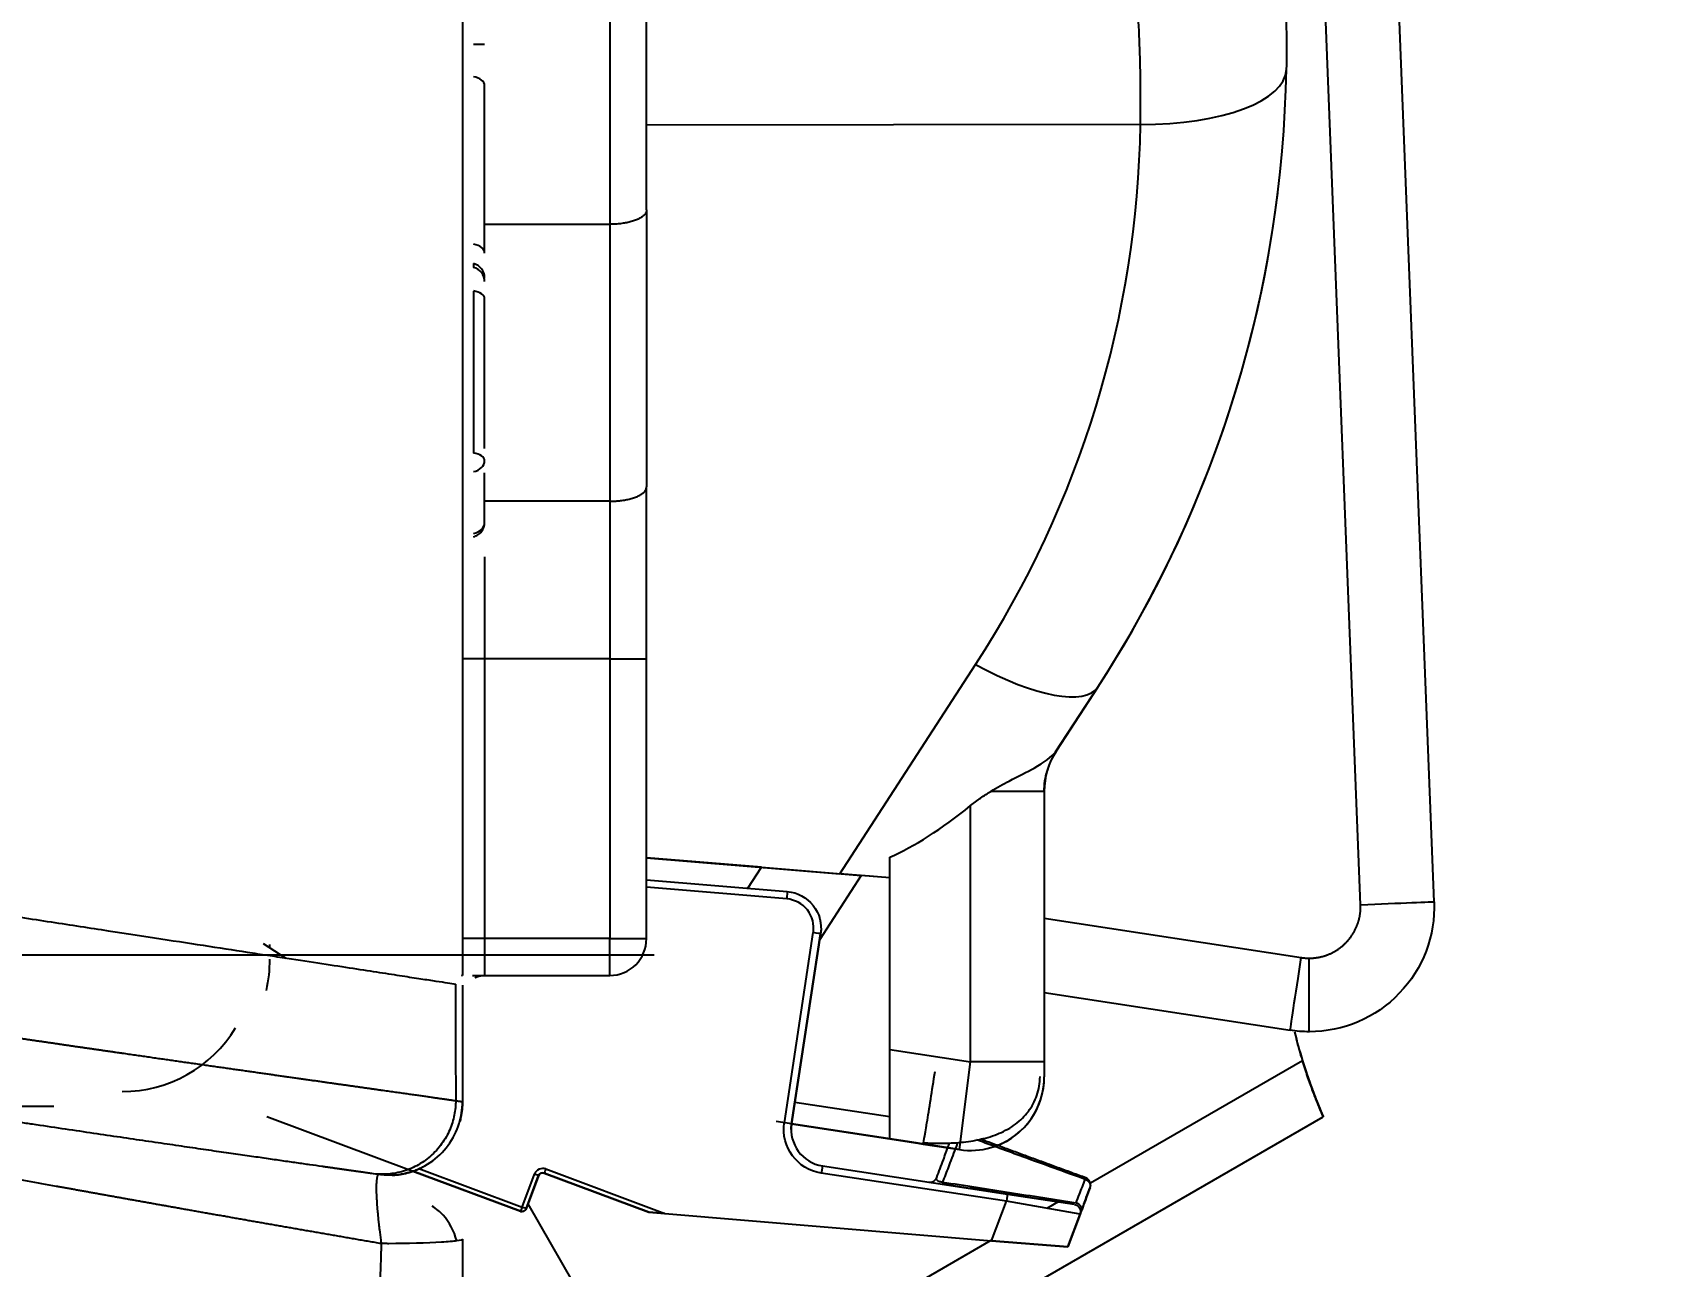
# Model space of a CAD drawing. Header units: millimetres. Extents: x 0 to 2520, y 0 to 1796.
# Drawn here: x 1508.16 to 1530.36, y 1106.27 to 1123.04 of the extents above; entities that cross this region are included whole.
import ezdxf

# ---------------------------------------------------------------- set-up
doc = ezdxf.new("R2010")
doc.units = ezdxf.units.MM
doc.header["$LTSCALE"] = 50
doc.styles.add('style1', font='gbeitc.shx')
doc.styles.add('유형1', font='gbeitc.shx', dxfattribs={"height": 8})
doc.dimstyles.new('ISO-25', dxfattribs={"dimtxt": 2.5, "dimasz": 3, "dimexe": 1.25, "dimexo": 0.5, "dimgap": 1, "dimtad": 3, "dimtoh": 1, "dimdsep": 46, "dimtxsty": '유형1', "dimcen": 2.5, "dimclrd": 5, "dimclre": 5, "dimclrt": 5, "dimadec": 0, "dimazin": 0, "dimtfac": 1, "dimtmove": 0, "dimatfit": 3, "dimfxl": 1, "dimarcsym": 0})

# ---------------------------------------------------------------- blocks, each defined once
blk = doc.blocks.new('*D2')
at = {"color": 2, "linetype": 'Continuous', "lineweight": -2}
for p, q in [((1513.498, 1267.563), (1569.662, 1267.563)), ((1567.162, 1255.563), (1567.162, 772.326)), ((1506.616, 760.326), (1569.662, 760.326))]:
    blk.add_line(p, q, dxfattribs=at)
at = {"color": 2, "linetype": 'Continuous'}
for points in [[(1565.162, 1255.563), (1569.162, 1255.563), (1567.162, 1267.563)], [(1565.162, 772.326), (1569.162, 772.326), (1567.162, 760.326)]]:
    blk.add_solid(points, dxfattribs=at)
at = {"layer": 'Defpoints', "color": 0, "linetype": 'Continuous'}
for p in [(1511.498, 1267.563), (1504.616, 760.326), (1567.162, 760.326)]:
    blk.add_point(p, dxfattribs=at)
at = {"color": 2, "linetype": 'Continuous', "insert": (1558.162, 1013.944), "char_height": 16, "attachment_point": 5, "rotation": 90, "style": 'style1'}
blk.add_mtext('507.24', dxfattribs=at)

msp = doc.modelspace()

# ---------------------------------------------------------------- linework, layer by layer
at = {"color": 7, "linetype": 'Continuous'}
for p, q in [((1527.201, 1111.226), (1526.687, 1124.283)), ((1526.202, 1111.186), (1525.688, 1124.244)), ((1514.298, 1122.88), (1514.148, 1122.88)), ((1525.196, 1122.803), (1525.196, 1122.804)), ((1514.298, 1120.046), (1514.298, 1122.322)), ((1523.211, 1121.794), (1516.498, 1121.782)), ((1514.298, 1120.436), (1515.998, 1120.436)), ((1514.148, 1119.902), (1514.148, 1119.85)), ((1514.148, 1119.529), (1514.148, 1117.325)), ((1514.298, 1117.388), (1514.298, 1119.427)), ((1514.298, 1116.382), (1514.298, 1117.058)), ((1515.998, 1116.671), (1514.298, 1116.671)), ((1515.998, 1116.671), (1515.998, 1114.528)), ((1514.298, 1115.917), (1514.298, 1114.528)), ((1514.298, 1114.528), (1513.998, 1114.528)), ((1515.998, 1114.528), (1514.298, 1114.528)), ((1514.298, 1114.528), (1514.298, 1110.724)), ((1515.998, 1114.528), (1515.998, 1110.724)), ((1515.998, 1114.528), (1516.498, 1114.528)), ((1516.498, 1110.724), (1516.498, 1114.528)), ((1519.123, 1111.606), (1520.971, 1114.452)), ((1522.058, 1113.262), (1522.63, 1114.143)), ((1522.63, 1114.144), (1522.064, 1113.271)), ((1522.63, 1114.144), (1522.63, 1114.143)), ((1521.903, 1112.727), (1521.903, 1109.048)), ((1521.903, 1112.727), (1521.903, 1112.727)), ((1520.903, 1109.048), (1520.903, 1112.533)), ((1519.803, 1109.215), (1519.803, 1111.833)), ((1516.497, 1111.825), (1519.123, 1111.606)), ((1518.059, 1111.695), (1516.497, 1111.825)), ((1517.874, 1111.409), (1518.059, 1111.695)), ((1518.059, 1111.695), (1518.059, 1111.695)), ((1518.059, 1111.695), (1519.417, 1111.582)), ((1516.497, 1111.524), (1518.411, 1111.365)), ((1518.403, 1111.265), (1516.498, 1111.423)), ((1519.417, 1111.582), (1518.852, 1110.713)), ((1519.803, 1111.55), (1519.123, 1111.606)), ((1519.803, 1111.55), (1519.417, 1111.582)), ((1518.411, 1111.365), (1518.403, 1111.265)), ((1521.902, 1111.003), (1525.396, 1110.467)), ((1514.298, 1110.724), (1513.998, 1110.724)), ((1514.298, 1110.724), (1514.298, 1110.224)), ((1515.998, 1110.224), (1515.998, 1110.724)), ((1515.998, 1110.724), (1516.498, 1110.724)), ((1518.371, 1108.22), (1518.765, 1110.806)), ((1518.864, 1110.791), (1518.47, 1108.205)), ((1518.47, 1108.205), (1518.864, 1110.791)), ((1518.864, 1110.791), (1518.864, 1110.791)), ((1518.87, 1110.866), (1518.87, 1110.866)), ((1500.603, 1110.506), (1516.603, 1110.506)), ((1511.287, 1110.657), (1511.598, 1110.461)), ((1511.375, 1110.643), (1511.375, 1110.601)), ((1513.978, 1110.227), (1513.998, 1110.224)), ((1513.998, 1110.092), (1513.998, 1108.507)), ((1514.298, 1110.224), (1515.998, 1110.224)), ((1521.902, 1109.992), (1525.245, 1109.479)), ((1519.803, 1109.215), (1520.903, 1109.048)), ((1519.803, 1108.002), (1519.803, 1109.215)), ((1520.752, 1107.857), (1520.903, 1109.048)), ((1521.903, 1109.048), (1521.903, 1108.845)), ((1525.413, 1109.064), (1522.531, 1107.4)), ((1518.515, 1108.502), (1519.803, 1108.305)), ((1506.643, 1108.445), (1508.443, 1108.445)), ((1511.339, 1108.307), (1513.314, 1107.568)), ((1511.339, 1108.307), (1513.313, 1107.568)), ((1517.077, 1103.328), (1525.694, 1108.303)), ((1525.694, 1108.309), (1525.694, 1108.303)), ((1520.162, 1107.946), (1518.259, 1108.237)), ((1518.469, 1108.205), (1519.803, 1108.001)), ((1518.47, 1108.205), (1518.47, 1108.205)), ((1519.803, 1108.002), (1518.47, 1108.205)), ((1518.47, 1108.205), (1520.162, 1107.947)), ((1520.752, 1107.857), (1519.803, 1108.002)), ((1519.803, 1108.002), (1519.803, 1108.002)), ((1519.803, 1108.001), (1520.593, 1107.88)), ((1519.803, 1108.001), (1519.803, 1108.001)), ((1520.674, 1107.868), (1520.257, 1107.932)), ((1520.257, 1107.932), (1520.752, 1107.857)), ((1520.752, 1107.857), (1520.752, 1107.857)), ((1518.888, 1107.635), (1521.403, 1107.251)), ((1512.858, 1107.517), (1512.857, 1107.517)), ((1514.786, 1107.017), (1513.321, 1107.565)), ((1513.321, 1107.565), (1514.786, 1107.017)), ((1514.786, 1107.017), (1513.322, 1107.565)), ((1513.322, 1107.565), (1514.786, 1107.017)), ((1513.403, 1107.599), (1514.807, 1107.073)), ((1514.807, 1107.073), (1514.975, 1107.523)), ((1515.031, 1107.502), (1514.863, 1107.052)), ((1514.863, 1107.052), (1515.031, 1107.502)), ((1515.031, 1107.501), (1514.863, 1107.052)), ((1514.863, 1107.052), (1515.031, 1107.501)), ((1515.031, 1107.502), (1515.031, 1107.502)), ((1515.109, 1107.537), (1515.102, 1107.539)), ((1516.528, 1107.006), (1515.109, 1107.537)), ((1515.109, 1107.537), (1515.109, 1107.537)), ((1515.109, 1107.537), (1516.528, 1107.005)), ((1515.109, 1107.537), (1515.109, 1107.537)), ((1515.13, 1107.593), (1516.749, 1106.987)), ((1521.388, 1107.153), (1518.873, 1107.537)), ((1521.403, 1107.251), (1522.312, 1107.113)), ((1522.312, 1107.112), (1521.403, 1107.251)), ((1522.527, 1107.342), (1522.529, 1107.348)), ((1514.786, 1107.017), (1514.786, 1107.017)), ((1514.786, 1107.017), (1514.786, 1107.017)), ((1514.786, 1107.017), (1514.786, 1107.017)), ((1514.862, 1107.05), (1514.863, 1107.052)), ((1514.863, 1107.052), (1514.863, 1107.052)), ((1514.863, 1107.052), (1514.863, 1107.052)), ((1516.677, 1104.02), (1514.888, 1107.119)), ((1516.528, 1107.006), (1516.528, 1107.005)), ((1516.749, 1106.987), (1516.528, 1107.006)), ((1516.528, 1107.005), (1516.749, 1106.987)), ((1516.749, 1106.987), (1521.188, 1106.618)), ((1516.749, 1106.987), (1521.188, 1106.618)), ((1521.188, 1106.618), (1521.388, 1107.153)), ((1522.391, 1106.979), (1521.388, 1107.153)), ((1522.091, 1107.146), (1521.938, 1107.057)), ((1522.391, 1106.979), (1522.224, 1106.532)), ((1522.224, 1106.532), (1522.391, 1106.978)), ((1522.391, 1106.979), (1522.391, 1106.979)), ((1522.391, 1106.978), (1522.391, 1106.979)), ((1522.391, 1106.978), (1522.391, 1106.978)), ((1522.397, 1107.014), (1522.397, 1107.014)), ((1521.178, 1106.619), (1516.677, 1104.02)), ((1522.224, 1106.532), (1521.188, 1106.618)), ((1521.188, 1106.618), (1522.224, 1106.532)), ((1522.224, 1106.532), (1522.224, 1106.532))]:
    msp.add_line(p, q, dxfattribs=at)
at = {"color": 7, "linetype": 'Continuous', "extrusion": (0, 1.00247e-05, 1)}
msp.add_arc((1522.903, 1112.726, 0.011), 1, 147, 179.9605, dxfattribs=at)
at = {"color": 7, "linetype": 'Continuous'}
for centre, radius, start, end in [((1518.37, 1110.866, 0), 0.4, 351.4128, 85.2468), ((1515.998, 1110.724), 0.5, 270, 0), ((1518.964, 1108.129, 0), 0.5, 171.3188, 261.3074), ((1518.964, 1108.129, 0), 0.5, 171.3188, 179.8726), ((1515.088, 1107.48, 0), 0.12, 69.5905, 159.1844), ((1515.088, 1107.48, 0), 0.06, 69.6998, 158.8902), ((1515.088, 1107.48, 0), 0.06, 69.6979, 158.8931), ((1520.349, 1107.513, 0), 0.1, 263.0748, 339.4804), ((1522.434, 1107.378), 0.1, 339.4806, 69.9601), ((1522.434, 1107.378), 0.1, 339.4806, 0.0504), ((1514.807, 1107.073, 0), 0.06, 249.4804, 339.4804), ((1514.807, 1107.073, 0), 0.06, 249.4804, 339.4804)]:
    msp.add_arc(centre, radius, start, end, dxfattribs=at)
at = {"color": 7, "linetype": 'Continuous', "extrusion": (0, 0, -1)}
for centre, radius, start, end in [((-1518.37, 1110.866, 0), 0.5, 94.7532, 188.6061), ((-1525.503, 1111.159), 1.7, 177.7438, 270), ((-1518.37, 1110.866, 0), 0.5, 179.9766, 188.6071), ((-1525.503, 1111.159), 1.7, 270, 278.7294), ((-1518.964, 1108.129, 0), 0.6, 278.6907, 8.6812), ((-1518.964, 1108.129, 0), 0.5, 0.0749, 8.6812), ((-1518.964, 1108.129, 0), 0.5, 0.074, 8.6812), ((-1515.088, 1107.48, 0), 0.06, 20.6913, 110.4556), ((-1515.088, 1107.48, 0), 0.06, 20.6875, 110.4575), ((-1514.807, 1107.073, 0), 0.06, 200.5196, 290.5196), ((-1514.807, 1107.073, 0), 0.06, 200.5196, 290.5196), ((-1522.297, 1107.013, 0), 0.1, 98.6812, 200.1681), ((-1522.297, 1107.013, 0), 0.1, 179.7012, 200.1907), ((-1522.297, 1107.013, 0), 0.1, 172.5386, 179.7075)]:
    msp.add_arc(centre, radius, start, end, dxfattribs=at)
at = {"color": 7, "linetype": 'Continuous', "extrusion": (0, -9.52035e-06, -1)}
msp.add_arc((-1509.375, 1110.445, -0.011), 2, 180, 192.2968, dxfattribs=at)
at = {"color": 7, "linetype": 'Continuous', "extrusion": (0, 9.52177e-06, 1)}
for start in [261.3188, 261.3188, 290.4355, 290.4368]:
    msp.add_arc((1520.903, 1108.845, 0.011), 1, start, 0, dxfattribs=at)
at = {"color": 7, "linetype": 'Continuous', "extrusion": (0, -9.48201e-06, -1)}
msp.add_arc((-1512.998, 1108.507, -0.01), 1, 250.7961, 270, dxfattribs=at)
at = {"color": 7, "linetype": 'Continuous'}
for centre, major_axis, ratio, start_param, end_param in [((1509.296, 1122.804), (-0.178, 15.899), 0.999996, 4.12526, 4.684809), ((1523.194, 1122.576), (-2, 0.033), 0.390556, 1.585937, 3.141592), ((1514.098, 1122.322), (-0.2, 0), 0.619514, 3.141593, 4.459709), ((1509.313, 1122.022), (-0.155, 13.899), 0.999996, 4.12526, 4.684809), ((1509.296, 1122.803), (-0.177, -15.899), 0.999996, 1.005999, 1.45936), ((1514.098, 1120.046), (-0.2, 0), 0.619514, 3.141593, 4.459709), ((1514.098, 1119.71), (-0.2, 0), 0.99229, 3.141593, 4.459709), ((1514.098, 1119.658), (-0.2, 0), 0.99229, 3.141593, 4.459709), ((1514.098, 1119.427), (-0.2, 0), 0.530046, 3.141593, 4.459709), ((1514.098, 1117.223), (-0.2, 0), 0.530046, 3.141593, 4.459709), ((1514.098, 1117.223), (-0.2, 0), 0.773591, 1.823477, 3.141593), ((1514.098, 1116.382), (-0.2, 0), 0.773591, 1.823477, 3.141593), ((1520.953, 1115.233), (-1.677, 1.089), 0.331039, 1.792729, 3.141587), ((1522.903, 1118.235), (-0.848, -4.971), 0.026032, 0.060322, 0.093973), ((1520.903, 1112.727), (-1, 0), 0.00001, 3.141593, 4.433368), ((1522.008, 1116.857), (-3.29, -5.067), 0.331047, 0.459456, 0.795424), ((1518.765, 1110.806), (0.0989, -0.0151), 0.000009, 0.000001, 1.570796), ((1509.374, 1110.446), (-1.273, -1.273), 1, 0.785398, 1.810932), ((1520.903, 1109.048), (-1, 0), 0.00001, 3.141593, 4.712389), ((1520.408, 1108.92), (-0.151, -0.989), 0.011175, 0.000009, 1.572513), ((1518.371, 1108.22), (0.0989, -0.0151), 0.000009, 0.000001, 1.570796), ((1518.873, 1107.537), (0.0151, 0.0989), 0.000001, 6.283176, 7.853972), ((1514.975, 1107.523), (0.0562, -0.021), 0.000009, 0.000003, 1.570796), ((1515.13, 1107.593), (-0.021, -0.0562), 0.000003, 4.71238, 6.283176), ((1520.545, 1107.484), (0.0151, 0.0989), 0.170375, 2.367129, 3.110976), ((1522.434, 1107.378), (0.0343, 0.0939), 0.000003, 0.003106, 0.675867), ((1522.434, 1107.378), (-0.0937, 0.0351), 0.78016, 3.141598, 4.718927), ((1521.388, 1107.153), (0.0151, 0.0989), 0.000001, 6.283176, 7.853972), ((1514.807, 1107.073), (-0.021, -0.0562), 0.000003, 4.71238, 6.283176), ((1514.807, 1107.073), (0.0562, -0.021), 0.000009, 0.000003, 1.570796), ((1522.314, 1107.057), (-0.0937, 0.0351), 0.779935, 3.141598, 4.763294), ((1522.314, 1107.057), (-0.0937, 0.0351), 0.779935, 3.141598, 4.763294)]:
    msp.add_ellipse(centre, major_axis=major_axis, ratio=ratio, start_param=start_param, end_param=end_param, dxfattribs=at)
msp.add_rational_spline([(1513.982, 1160.264), (1513.994, 1151.921), (1513.995, 1139.361), (1513.997, 1122.685), (1513.997, 1114.344), (1513.997, 1110.224)], [0.99999985737, 0.999999958427, 0.999999978029, 0.999999995624, 0.999999996666, 0.999999997402], degree=3, knots=[0, 0, 0, 0, 0.499806, 0.752904, 1, 1, 1, 1], dxfattribs=at)
for points, degree in [([(1513.998, 1128.99), (1513.998, 1125.457), (1513.998, 1122.546)], 2), ([(1515.998, 1125.81), (1515.998, 1123.971), (1515.998, 1122.131), (1515.998, 1120.436)], 3), ([(1516.498, 1120.631), (1516.498, 1122.264), (1516.498, 1124.036), (1516.498, 1125.808)], 3), ([(1513.998, 1122.546), (1513.998, 1116.517), (1513.998, 1110.224)], 2), ([(1516.498, 1120.631), (1516.498, 1118.719), (1516.498, 1116.866)], 2), ([(1515.998, 1120.436), (1515.998, 1119.182), (1515.998, 1117.927), (1515.998, 1116.671)], 3), ([(1516.498, 1114.528), (1516.498, 1115.328), (1516.498, 1116.128), (1516.498, 1116.866)], 3), ([(1521.903, 1112.727), (1521.903, 1112.823), (1521.916, 1112.916), (1521.942, 1113.004)], 3), ([(1526.202, 1111.186), (1526.725, 1111.207), (1527.201, 1111.226), (1527.201, 1111.226)], 3), ([(1526.203, 1111.159), (1526.202, 1111.186)], 1), ([(1515.998, 1110.724), (1515.714, 1110.724), (1515.148, 1110.724), (1514.581, 1110.724), (1514.298, 1110.724)], 3), ([(1525.245, 1109.479), (1525.245, 1109.479), (1525.317, 1109.949), (1525.396, 1110.467)], 3), ([(1525.396, 1110.467), (1525.449, 1110.459), (1525.503, 1110.459)], 2), ([(1525.503, 1109.459), (1525.503, 1109.459), (1525.503, 1109.668), (1525.503, 1110.066), (1525.503, 1110.459)], 4), ([(1513.903, 1110.107), (1513.904, 1109.579), (1513.904, 1109.05), (1513.905, 1108.522)], 3), ([(1514.135, 1110.224), (1514.189, 1110.224), (1514.243, 1110.224), (1514.298, 1110.224)], 3), ([(1514.168, 1110.192), (1514.228, 1110.226), (1514.298, 1110.224)], 2), ([(1525.304, 1109.459), (1525.337, 1109.326), (1525.373, 1109.194), (1525.413, 1109.064)], 3), ([(1525.413, 1109.071), (1525.384, 1109.165), (1525.357, 1109.261), (1525.331, 1109.357)], 3), ([(1520.162, 1107.947), (1520.194, 1107.942), (1520.226, 1107.937), (1520.257, 1107.932)], 3), ([(1520.257, 1107.932), (1520.226, 1107.937), (1520.194, 1107.941), (1520.162, 1107.946)], 3), ([(1522.468, 1107.472), (1521.753, 1107.732), (1521.04, 1107.997)], 2), ([(1513.049, 1107.509), (1513.257, 1107.518), (1513.458, 1107.621)], 2), ([(1513.059, 1107.509), (1512.992, 1107.505), (1512.924, 1107.508), (1512.858, 1107.517)], 3), ([(1512.955, 1107.522), (1513.06, 1107.508), (1513.059, 1107.51)], 2), ([(1513.998, 1106.639), (1513.998, 1106.631), (1513.971, 1106.623), (1513.918, 1106.615)], 3), ([(1513.998, 1106.639), (1513.998, 1104.661), (1513.998, 1102.742)], 2)]:
    msp.add_open_spline(points, degree=degree, dxfattribs=at)
for points, degree, knots in [([(1524.83, 1126.195), (1524.897, 1125.887), (1524.955, 1125.579), (1525.015, 1125.192), (1525.027, 1125.114), (1525.049, 1124.959), (1525.08, 1124.728), (1525.106, 1124.498), (1525.15, 1124.04), (1525.171, 1123.737), (1525.195, 1123.136), (1525.198, 1122.838), (1525.193, 1122.543)], 3, [0, 0, 0, 0, 0.25, 0.25, 0.3125, 0.3125, 0.375, 0.5, 0.5, 0.75, 0.75, 1, 1, 1, 1]), ([(1523.211, 1121.794), (1523.215, 1122.112), (1523.213, 1122.434), (1523.193, 1123.086), (1523.175, 1123.416), (1523.136, 1123.917), (1523.121, 1124.085), (1523.096, 1124.338), (1523.087, 1124.423), (1523.067, 1124.593), (1523.057, 1124.678), (1523.004, 1125.104), (1522.953, 1125.445), (1522.893, 1125.785)], 3, [0, 0, 0, 0, 0.25, 0.25, 0.5, 0.5, 0.625, 0.625, 0.6875, 0.6875, 0.75, 0.75, 1, 1, 1, 1]), ([(1514.148, 1116.188), (1514.169, 1116.194), (1514.209, 1116.211), (1514.259, 1116.257), (1514.29, 1116.317), (1514.297, 1116.36), (1514.298, 1116.382)], 3, [0, 0, 0, 0, 0.243132, 0.500054, 0.756946, 1, 1, 1, 1]), ([(1521.178, 1112.727), (1521.261, 1112.779), (1521.346, 1112.825), (1521.551, 1112.933), (1521.668, 1112.99), (1521.9, 1113.118), (1522, 1113.191), (1522.069, 1113.281), (1522.07, 1113.283), (1522.07, 1113.284)], 3, [0, 0, 0, 0, 0.20766, 0.20766, 0.537654, 0.537654, 0.994183, 0.994183, 1, 1, 1, 1]), ([(1522.07, 1113.284), (1522.043, 1113.243), (1522.019, 1113.2), (1521.988, 1113.133), (1521.978, 1113.111), (1521.961, 1113.064), (1521.953, 1113.041), (1521.931, 1112.97), (1521.921, 1112.923), (1521.906, 1112.826), (1521.903, 1112.777), (1521.903, 1112.727)], 3, [0, 0, 0, 0, 0.25, 0.25, 0.375, 0.375, 0.5, 0.5, 0.75, 0.75, 1, 1, 1, 1]), ([(1520.903, 1112.533), (1520.947, 1112.569), (1520.992, 1112.603), (1521.084, 1112.668), (1521.131, 1112.698), (1521.178, 1112.727)], 3, [0, 0, 0, 0, 0.5, 0.5, 1, 1, 1, 1]), ([(1505.591, 1111.384), (1505.921, 1111.333), (1506.242, 1111.284), (1506.865, 1111.188), (1507.166, 1111.142), (1507.75, 1111.052), (1508.032, 1111.009), (1508.576, 1110.925), (1508.837, 1110.885), (1509.591, 1110.769), (1510.052, 1110.698), (1510.682, 1110.602), (1510.881, 1110.571), (1511.119, 1110.535), (1511.165, 1110.527), (1511.258, 1110.513), (1511.394, 1110.492), (1511.525, 1110.472), (1511.778, 1110.433), (1511.938, 1110.409), (1512.237, 1110.363), (1512.377, 1110.341), (1512.638, 1110.301), (1512.759, 1110.283), (1512.926, 1110.257), (1512.98, 1110.249), (1513.082, 1110.233), (1513.131, 1110.225), (1513.271, 1110.204), (1513.355, 1110.191), (1513.507, 1110.168), (1513.575, 1110.157), (1513.695, 1110.139), (1513.747, 1110.131), (1513.836, 1110.117), (1513.873, 1110.111), (1513.903, 1110.107)], 3, [0, 0, 0, 0, 0.0625, 0.0625, 0.125, 0.125, 0.1875, 0.1875, 0.25, 0.25, 0.375, 0.375, 0.4375, 0.4375, 0.453125, 0.453125, 0.46875, 0.5, 0.5, 0.5625, 0.5625, 0.625, 0.625, 0.6875, 0.6875, 0.71875, 0.71875, 0.75, 0.75, 0.8125, 0.8125, 0.875, 0.875, 0.9375, 0.9375, 1, 1, 1, 1]), ([(1525.503, 1110.459), (1525.635, 1110.459), (1525.759, 1110.507), (1525.893, 1110.56), (1526.099, 1110.765), (1526.153, 1110.9), (1526.203, 1111.024), (1526.203, 1111.159)], 2, [0, 0, 0, 0.25, 0.25, 0.5, 0.75, 0.75, 1, 1, 1]), ([(1505.594, 1109.725), (1505.614, 1109.722), (1505.652, 1109.716), (1505.71, 1109.708), (1505.767, 1109.699), (1505.825, 1109.691), (1505.882, 1109.682), (1505.939, 1109.673), (1505.996, 1109.665), (1506.052, 1109.657), (1506.109, 1109.648), (1506.165, 1109.64), (1506.221, 1109.631), (1506.277, 1109.623), (1506.333, 1109.615), (1506.389, 1109.606), (1506.444, 1109.598), (1506.499, 1109.59), (1506.554, 1109.582), (1506.609, 1109.574), (1506.664, 1109.566), (1506.718, 1109.557), (1506.772, 1109.549), (1506.827, 1109.541), (1506.88, 1109.533), (1506.934, 1109.525), (1506.988, 1109.518), (1507.041, 1109.51), (1507.094, 1109.502), (1507.147, 1109.494), (1507.2, 1109.486), (1507.252, 1109.478), (1507.304, 1109.471), (1507.357, 1109.463), (1507.409, 1109.455), (1507.46, 1109.448), (1507.512, 1109.44), (1507.563, 1109.433), (1507.614, 1109.425), (1507.665, 1109.418), (1507.716, 1109.41), (1507.767, 1109.403), (1507.817, 1109.395), (1507.867, 1109.388), (1507.917, 1109.38), (1507.967, 1109.373), (1508.017, 1109.366), (1508.066, 1109.359), (1508.115, 1109.351), (1508.164, 1109.344), (1508.213, 1109.337), (1508.262, 1109.33), (1508.31, 1109.323), (1508.359, 1109.316), (1508.407, 1109.309), (1508.455, 1109.302), (1508.502, 1109.295), (1508.55, 1109.288), (1508.597, 1109.281), (1508.644, 1109.274), (1508.691, 1109.267), (1508.738, 1109.26), (1508.785, 1109.254), (1508.831, 1109.247), (1508.877, 1109.24), (1508.923, 1109.234), (1508.969, 1109.227), (1509.015, 1109.22), (1509.06, 1109.214), (1509.105, 1109.207), (1509.15, 1109.201), (1509.195, 1109.194), (1509.24, 1109.188), (1509.284, 1109.181), (1509.328, 1109.175), (1509.372, 1109.168), (1509.416, 1109.162), (1509.46, 1109.156), (1509.503, 1109.149), (1509.547, 1109.143), (1509.59, 1109.137), (1509.633, 1109.131), (1509.675, 1109.125), (1509.718, 1109.119), (1509.76, 1109.112), (1509.802, 1109.106), (1509.844, 1109.1), (1509.886, 1109.094), (1509.927, 1109.088), (1509.969, 1109.082), (1510.01, 1109.077), (1510.051, 1109.071), (1510.091, 1109.065), (1510.132, 1109.059), (1510.172, 1109.053), (1510.212, 1109.047), (1510.252, 1109.042), (1510.292, 1109.036), (1510.332, 1109.03), (1510.371, 1109.025), (1510.41, 1109.019), (1510.449, 1109.014), (1510.488, 1109.008), (1510.526, 1109.003), (1510.564, 1108.997), (1510.602, 1108.992), (1510.64, 1108.986), (1510.678, 1108.981), (1510.715, 1108.976), (1510.753, 1108.97), (1510.79, 1108.965), (1510.827, 1108.96), (1510.863, 1108.954), (1510.9, 1108.949), (1510.936, 1108.944), (1510.972, 1108.939), (1511.008, 1108.934), (1511.043, 1108.929), (1511.078, 1108.924), (1511.114, 1108.919), (1511.149, 1108.914), (1511.183, 1108.909), (1511.218, 1108.904), (1511.252, 1108.899), (1511.286, 1108.894), (1511.32, 1108.889), (1511.354, 1108.885), (1511.387, 1108.88), (1511.42, 1108.875), (1511.453, 1108.87), (1511.486, 1108.866), (1511.519, 1108.861), (1511.551, 1108.857), (1511.595, 1108.85), (1511.649, 1108.843), (1511.714, 1108.833), (1511.778, 1108.824), (1511.842, 1108.815), (1511.904, 1108.806), (1511.966, 1108.798), (1512.026, 1108.789), (1512.086, 1108.781), (1512.145, 1108.772), (1512.203, 1108.764), (1512.26, 1108.756), (1512.316, 1108.748), (1512.372, 1108.74), (1512.426, 1108.733), (1512.479, 1108.725), (1512.532, 1108.718), (1512.583, 1108.71), (1512.633, 1108.703), (1512.683, 1108.696), (1512.731, 1108.689), (1512.779, 1108.683), (1512.826, 1108.676), (1512.871, 1108.669), (1512.916, 1108.663), (1512.96, 1108.657), (1513.003, 1108.651), (1513.045, 1108.645), (1513.086, 1108.639), (1513.127, 1108.633), (1513.166, 1108.628), (1513.204, 1108.622), (1513.242, 1108.617), (1513.279, 1108.612), (1513.315, 1108.606), (1513.35, 1108.601), (1513.384, 1108.597), (1513.417, 1108.592), (1513.449, 1108.587), (1513.481, 1108.583), (1513.512, 1108.578), (1513.541, 1108.574), (1513.57, 1108.57), (1513.598, 1108.566), (1513.625, 1108.562), (1513.651, 1108.559), (1513.676, 1108.555), (1513.7, 1108.551), (1513.724, 1108.548), (1513.746, 1108.545), (1513.768, 1108.542), (1513.788, 1108.539), (1513.808, 1108.536), (1513.826, 1108.533), (1513.844, 1108.531), (1513.861, 1108.528), (1513.876, 1108.526), (1513.891, 1108.524), (1513.9, 1108.523), (1513.905, 1108.522)], 3, [0, 0, 0, 0, 0.003659, 0.007319, 0.01098, 0.014643, 0.018306, 0.021971, 0.025637, 0.029304, 0.032972, 0.036641, 0.040311, 0.043981, 0.047653, 0.051325, 0.054998, 0.058672, 0.062346, 0.066021, 0.069697, 0.073373, 0.07705, 0.080727, 0.084405, 0.088083, 0.091761, 0.095441, 0.099121, 0.102801, 0.106483, 0.110165, 0.113848, 0.117532, 0.121217, 0.124902, 0.128589, 0.132277, 0.135965, 0.139655, 0.143346, 0.147038, 0.150732, 0.154426, 0.158122, 0.161819, 0.165518, 0.169218, 0.172919, 0.176622, 0.180326, 0.184032, 0.18774, 0.191449, 0.19516, 0.198872, 0.202587, 0.206303, 0.210021, 0.213741, 0.217463, 0.221186, 0.224912, 0.22864, 0.23237, 0.236102, 0.239837, 0.243573, 0.247312, 0.251053, 0.254796, 0.258542, 0.26229, 0.266041, 0.269794, 0.273549, 0.277307, 0.281068, 0.28483, 0.288596, 0.292364, 0.296134, 0.299907, 0.303683, 0.307461, 0.311242, 0.315025, 0.318811, 0.3226, 0.326392, 0.330186, 0.333983, 0.337783, 0.341585, 0.34539, 0.349199, 0.35301, 0.356823, 0.36064, 0.36446, 0.368282, 0.372108, 0.375936, 0.379768, 0.383602, 0.387439, 0.39128, 0.395123, 0.39897, 0.40282, 0.406673, 0.410529, 0.414388, 0.41825, 0.422115, 0.425984, 0.429856, 0.433731, 0.43761, 0.441491, 0.445375, 0.449262, 0.453151, 0.457043, 0.460938, 0.464834, 0.468734, 0.472635, 0.476538, 0.480444, 0.484351, 0.48826, 0.492171, 0.496083, 0.504189, 0.512316, 0.520465, 0.528634, 0.536822, 0.545029, 0.553252, 0.561491, 0.569745, 0.578012, 0.586292, 0.594584, 0.602885, 0.611196, 0.619517, 0.627849, 0.636193, 0.64455, 0.652921, 0.661308, 0.669712, 0.678134, 0.686574, 0.695035, 0.703517, 0.712022, 0.720551, 0.729105, 0.737686, 0.746295, 0.754933, 0.763602, 0.772302, 0.781036, 0.789804, 0.798605, 0.80744, 0.816308, 0.825208, 0.83414, 0.843105, 0.852101, 0.861128, 0.870186, 0.879274, 0.888393, 0.897541, 0.906718, 0.915924, 0.925158, 0.93442, 0.943709, 0.953025, 0.962368, 0.971737, 0.981132, 0.990553, 1, 1, 1, 1]), ([(1512.892, 1106.578), (1512.865, 1106.583), (1512.81, 1106.592), (1512.728, 1106.606), (1512.646, 1106.62), (1512.565, 1106.634), (1512.484, 1106.648), (1512.404, 1106.662), (1512.324, 1106.676), (1512.244, 1106.69), (1512.166, 1106.704), (1512.087, 1106.717), (1512.009, 1106.731), (1511.932, 1106.744), (1511.855, 1106.757), (1511.779, 1106.771), (1511.703, 1106.784), (1511.627, 1106.797), (1511.552, 1106.81), (1511.478, 1106.823), (1511.404, 1106.836), (1511.331, 1106.849), (1511.258, 1106.862), (1511.185, 1106.874), (1511.113, 1106.887), (1511.042, 1106.899), (1510.971, 1106.912), (1510.9, 1106.924), (1510.83, 1106.937), (1510.761, 1106.949), (1510.692, 1106.961), (1510.623, 1106.973), (1510.555, 1106.985), (1510.487, 1106.997), (1510.42, 1107.009), (1510.354, 1107.021), (1510.288, 1107.032), (1510.222, 1107.044), (1510.157, 1107.055), (1510.092, 1107.067), (1510.028, 1107.078), (1509.965, 1107.09), (1509.901, 1107.101), (1509.839, 1107.112), (1509.776, 1107.123), (1509.715, 1107.134), (1509.653, 1107.145), (1509.593, 1107.156), (1509.532, 1107.167), (1509.473, 1107.177), (1509.413, 1107.188), (1509.355, 1107.199), (1509.296, 1107.209), (1509.238, 1107.219), (1509.181, 1107.23), (1509.124, 1107.24), (1509.068, 1107.25), (1509.012, 1107.26), (1508.956, 1107.27), (1508.901, 1107.28), (1508.847, 1107.29), (1508.793, 1107.3), (1508.739, 1107.309), (1508.686, 1107.319), (1508.634, 1107.328), (1508.582, 1107.338), (1508.53, 1107.347), (1508.234, 1107.401), (1507.704, 1107.496), (1506.958, 1107.632), (1506.249, 1107.763), (1505.577, 1107.888), (1504.94, 1108.007), (1504.153, 1108.156), (1503.235, 1108.33), (1502.217, 1108.526), (1501.291, 1108.707), (1500.687, 1108.825), (1500.358, 1108.891), (1500.269, 1108.908), (1500.181, 1108.926), (1500.093, 1108.943), (1500.007, 1108.96), (1499.922, 1108.977), (1499.838, 1108.994), (1499.754, 1109.01), (1499.672, 1109.027), (1499.591, 1109.043), (1499.511, 1109.059), (1499.431, 1109.075), (1499.353, 1109.09), (1499.276, 1109.106), (1499.199, 1109.121), (1499.124, 1109.136), (1499.05, 1109.151), (1498.977, 1109.166), (1498.904, 1109.18), (1498.833, 1109.195), (1498.763, 1109.209), (1498.693, 1109.223), (1498.625, 1109.237), (1498.558, 1109.25), (1498.491, 1109.264), (1498.426, 1109.277), (1498.361, 1109.29), (1498.298, 1109.303), (1498.236, 1109.315), (1498.174, 1109.328), (1498.114, 1109.34), (1498.054, 1109.352), (1497.996, 1109.364), (1497.938, 1109.376), (1497.882, 1109.387), (1497.826, 1109.399), (1497.772, 1109.41), (1497.718, 1109.421), (1497.665, 1109.432), (1497.631, 1109.439), (1497.614, 1109.442)], 3, [0, 0, 0, 0, 0.004582, 0.009139, 0.01367, 0.018176, 0.022656, 0.027111, 0.031541, 0.035945, 0.040323, 0.044677, 0.049004, 0.053307, 0.057584, 0.061835, 0.066062, 0.070262, 0.074438, 0.078588, 0.082712, 0.086811, 0.090885, 0.094933, 0.098955, 0.102953, 0.106925, 0.110871, 0.114792, 0.118688, 0.122558, 0.126403, 0.130222, 0.134016, 0.137784, 0.141528, 0.145245, 0.148938, 0.152604, 0.156246, 0.159862, 0.163452, 0.167018, 0.170558, 0.174072, 0.177561, 0.181025, 0.184463, 0.187876, 0.191263, 0.194625, 0.197962, 0.201273, 0.204559, 0.20782, 0.211055, 0.214265, 0.217449, 0.220608, 0.223742, 0.22685, 0.229933, 0.232991, 0.236023, 0.23903, 0.242012, 0.244968, 0.247899, 0.292969, 0.336395, 0.378181, 0.41833, 0.456847, 0.493738, 0.563598, 0.630102, 0.693298, 0.753248, 0.759938, 0.7666, 0.773234, 0.77984, 0.786418, 0.792968, 0.79949, 0.805984, 0.812451, 0.818891, 0.825303, 0.831688, 0.838047, 0.844378, 0.850682, 0.85696, 0.863212, 0.869437, 0.875635, 0.881808, 0.887955, 0.894076, 0.900171, 0.90624, 0.912285, 0.918303, 0.924297, 0.930266, 0.93621, 0.942129, 0.948024, 0.953895, 0.959741, 0.965563, 0.971361, 0.977136, 0.982887, 0.988614, 0.994319, 1, 1, 1, 1]), ([(1525.413, 1109.071), (1525.414, 1109.066), (1525.417, 1109.057), (1525.421, 1109.043), (1525.426, 1109.029), (1525.43, 1109.016), (1525.434, 1109.002), (1525.439, 1108.988), (1525.443, 1108.975), (1525.447, 1108.961), (1525.452, 1108.948), (1525.456, 1108.935), (1525.461, 1108.922), (1525.465, 1108.908), (1525.469, 1108.895), (1525.474, 1108.882), (1525.478, 1108.87), (1525.482, 1108.857), (1525.487, 1108.844), (1525.491, 1108.832), (1525.495, 1108.819), (1525.5, 1108.807), (1525.504, 1108.794), (1525.508, 1108.782), (1525.513, 1108.77), (1525.517, 1108.758), (1525.521, 1108.747), (1525.525, 1108.735), (1525.53, 1108.723), (1525.534, 1108.712), (1525.538, 1108.701), (1525.542, 1108.689), (1525.546, 1108.678), (1525.55, 1108.667), (1525.554, 1108.657), (1525.558, 1108.646), (1525.562, 1108.636), (1525.566, 1108.625), (1525.57, 1108.615), (1525.573, 1108.605), (1525.577, 1108.595), (1525.581, 1108.585), (1525.585, 1108.576), (1525.588, 1108.566), (1525.592, 1108.557), (1525.595, 1108.548), (1525.599, 1108.539), (1525.603, 1108.528), (1525.609, 1108.514), (1525.615, 1108.498), (1525.621, 1108.483), (1525.627, 1108.468), (1525.633, 1108.454), (1525.639, 1108.44), (1525.644, 1108.426), (1525.65, 1108.414), (1525.655, 1108.402), (1525.659, 1108.39), (1525.664, 1108.38), (1525.668, 1108.37), (1525.672, 1108.36), (1525.676, 1108.352), (1525.679, 1108.344), (1525.682, 1108.337), (1525.685, 1108.33), (1525.687, 1108.325), (1525.689, 1108.32), (1525.691, 1108.316), (1525.692, 1108.313), (1525.693, 1108.311), (1525.694, 1108.309), (1525.694, 1108.309), (1525.694, 1108.309)], 3, [0, 0, 0, 0, 0.011415, 0.022805, 0.034169, 0.045508, 0.056821, 0.068109, 0.079372, 0.09061, 0.101822, 0.113009, 0.124172, 0.135309, 0.146422, 0.15751, 0.168573, 0.179612, 0.190626, 0.201616, 0.212581, 0.223522, 0.234438, 0.24533, 0.256199, 0.267043, 0.277863, 0.28866, 0.299432, 0.310181, 0.320906, 0.331608, 0.342286, 0.35294, 0.363572, 0.37418, 0.384764, 0.395326, 0.405865, 0.416381, 0.426874, 0.437344, 0.447791, 0.458216, 0.468618, 0.478998, 0.489356, 0.499691, 0.519351, 0.539111, 0.558972, 0.578933, 0.598996, 0.619161, 0.639428, 0.659797, 0.68027, 0.700846, 0.721526, 0.742311, 0.7632, 0.784194, 0.805294, 0.8265, 0.847811, 0.86923, 0.890755, 0.912388, 0.934129, 0.955977, 0.977934, 1, 1, 1, 1]), ([(1525.694, 1108.303), (1525.694, 1108.303), (1525.694, 1108.303), (1525.694, 1108.303), (1525.694, 1108.304), (1525.693, 1108.305), (1525.693, 1108.306), (1525.692, 1108.307), (1525.692, 1108.308), (1525.691, 1108.31), (1525.69, 1108.312), (1525.689, 1108.315), (1525.688, 1108.317), (1525.687, 1108.32), (1525.685, 1108.323), (1525.684, 1108.326), (1525.683, 1108.329), (1525.681, 1108.333), (1525.68, 1108.336), (1525.678, 1108.34), (1525.676, 1108.345), (1525.674, 1108.349), (1525.672, 1108.353), (1525.67, 1108.358), (1525.668, 1108.363), (1525.666, 1108.368), (1525.664, 1108.374), (1525.661, 1108.379), (1525.659, 1108.385), (1525.656, 1108.391), (1525.654, 1108.397), (1525.651, 1108.403), (1525.649, 1108.409), (1525.646, 1108.416), (1525.643, 1108.423), (1525.64, 1108.43), (1525.638, 1108.437), (1525.635, 1108.444), (1525.632, 1108.451), (1525.629, 1108.459), (1525.625, 1108.466), (1525.622, 1108.474), (1525.619, 1108.482), (1525.616, 1108.49), (1525.613, 1108.498), (1525.609, 1108.506), (1525.606, 1108.515), (1525.601, 1108.526), (1525.596, 1108.541), (1525.588, 1108.559), (1525.581, 1108.578), (1525.574, 1108.598), (1525.566, 1108.618), (1525.558, 1108.639), (1525.55, 1108.661), (1525.542, 1108.683), (1525.534, 1108.705), (1525.525, 1108.728), (1525.517, 1108.752), (1525.508, 1108.776), (1525.5, 1108.8), (1525.491, 1108.825), (1525.482, 1108.85), (1525.474, 1108.876), (1525.465, 1108.902), (1525.456, 1108.928), (1525.447, 1108.955), (1525.439, 1108.982), (1525.43, 1109.009), (1525.421, 1109.036), (1525.416, 1109.055), (1525.413, 1109.064)], 3, [0, 0, 0, 0, 0.011533, 0.023035, 0.034507, 0.045949, 0.05736, 0.06874, 0.080091, 0.091411, 0.102701, 0.113961, 0.125191, 0.136391, 0.147561, 0.158701, 0.169811, 0.180892, 0.191942, 0.202963, 0.213954, 0.224916, 0.235848, 0.24675, 0.257623, 0.268467, 0.279282, 0.290067, 0.300823, 0.31155, 0.322247, 0.332916, 0.343556, 0.354166, 0.364748, 0.375301, 0.385826, 0.396321, 0.406788, 0.417227, 0.427637, 0.438019, 0.448372, 0.458697, 0.468994, 0.479262, 0.489503, 0.499715, 0.520478, 0.541326, 0.562261, 0.583282, 0.60439, 0.625587, 0.646872, 0.668247, 0.689711, 0.711267, 0.732913, 0.754651, 0.776482, 0.798406, 0.820423, 0.842535, 0.864741, 0.887043, 0.90944, 0.931934, 0.954525, 0.977214, 1, 1, 1, 1]), ([(1512.766, 1107.53), (1512.764, 1107.53), (1512.759, 1107.531), (1512.752, 1107.532), (1512.745, 1107.533), (1512.737, 1107.534), (1512.729, 1107.535), (1512.721, 1107.537), (1512.712, 1107.538), (1512.703, 1107.539), (1512.694, 1107.54), (1512.685, 1107.542), (1512.676, 1107.543), (1512.666, 1107.544), (1512.656, 1107.546), (1512.645, 1107.547), (1512.635, 1107.549), (1512.624, 1107.55), (1512.613, 1107.552), (1512.602, 1107.553), (1512.59, 1107.555), (1512.579, 1107.557), (1512.567, 1107.558), (1512.554, 1107.56), (1512.542, 1107.562), (1512.529, 1107.564), (1512.516, 1107.566), (1512.503, 1107.567), (1512.489, 1107.569), (1512.475, 1107.571), (1512.461, 1107.573), (1512.447, 1107.575), (1512.432, 1107.577), (1512.417, 1107.58), (1512.402, 1107.582), (1512.387, 1107.584), (1512.371, 1107.586), (1512.356, 1107.588), (1512.339, 1107.591), (1512.323, 1107.593), (1512.307, 1107.595), (1512.29, 1107.598), (1512.273, 1107.6), (1512.255, 1107.603), (1512.238, 1107.605), (1512.22, 1107.608), (1512.202, 1107.61), (1512.183, 1107.613), (1512.165, 1107.615), (1512.146, 1107.618), (1512.127, 1107.621), (1512.107, 1107.624), (1512.043, 1107.633), (1511.927, 1107.649), (1511.747, 1107.675), (1511.549, 1107.703), (1511.335, 1107.734), (1511.104, 1107.768), (1510.856, 1107.803), (1510.587, 1107.842), (1510.298, 1107.884), (1509.986, 1107.93), (1509.656, 1107.978), (1509.309, 1108.029), (1508.943, 1108.083), (1508.559, 1108.14), (1508.263, 1108.184), (1508.068, 1108.213), (1507.98, 1108.226), (1507.892, 1108.239), (1507.803, 1108.252), (1507.713, 1108.266), (1507.622, 1108.279), (1507.53, 1108.293), (1507.438, 1108.307), (1507.344, 1108.321), (1507.25, 1108.335), (1507.156, 1108.35), (1507.06, 1108.364), (1506.963, 1108.379), (1506.866, 1108.393), (1506.768, 1108.408), (1506.669, 1108.423), (1506.57, 1108.438), (1506.469, 1108.453), (1506.368, 1108.469), (1506.266, 1108.484), (1506.163, 1108.5), (1506.059, 1108.516), (1505.955, 1108.532), (1505.85, 1108.548), (1505.744, 1108.564), (1505.637, 1108.58), (1505.529, 1108.597), (1505.421, 1108.613), (1505.311, 1108.63), (1505.201, 1108.647), (1505.091, 1108.664), (1504.979, 1108.681), (1504.866, 1108.699), (1504.753, 1108.716), (1504.677, 1108.728), (1504.639, 1108.734)], 3, [0, 0, 0, 0, 0.004943, 0.00988, 0.014809, 0.019732, 0.024647, 0.029556, 0.034458, 0.039353, 0.044241, 0.049122, 0.053997, 0.058864, 0.063725, 0.068579, 0.073427, 0.078268, 0.083102, 0.087929, 0.09275, 0.097565, 0.102372, 0.107173, 0.111968, 0.116756, 0.121538, 0.126313, 0.131082, 0.135844, 0.1406, 0.14535, 0.150093, 0.15483, 0.15956, 0.164285, 0.169003, 0.173715, 0.17842, 0.18312, 0.187813, 0.192501, 0.197182, 0.201857, 0.206526, 0.211189, 0.215846, 0.220497, 0.225142, 0.229781, 0.234414, 0.239042, 0.243663, 0.279907, 0.315901, 0.35166, 0.387198, 0.42253, 0.45767, 0.492634, 0.52889, 0.564914, 0.600725, 0.636342, 0.671784, 0.70707, 0.742219, 0.749605, 0.756988, 0.764368, 0.771746, 0.77912, 0.786492, 0.793862, 0.80123, 0.808595, 0.815959, 0.823321, 0.830682, 0.838042, 0.8454, 0.852758, 0.860115, 0.867471, 0.874827, 0.882183, 0.889539, 0.896895, 0.904251, 0.911608, 0.918966, 0.926325, 0.933685, 0.941046, 0.948408, 0.955772, 0.963138, 0.970506, 0.977876, 0.985248, 0.992623, 1, 1, 1, 1]), ([(1520.262, 1107.951), (1520.342, 1107.945), (1520.506, 1107.941), (1520.773, 1107.951), (1521.042, 1107.991), (1521.295, 1108.069), (1521.517, 1108.192), (1521.695, 1108.365), (1521.816, 1108.591), (1521.844, 1108.758), (1521.846, 1108.848)], 3, [0, 0, 0, 0, 0.119913, 0.245665, 0.375132, 0.50522, 0.632836, 0.756333, 0.877085, 1, 1, 1, 1]), ([(1513.905, 1108.522), (1513.905, 1108.459), (1513.899, 1108.393), (1513.873, 1108.26), (1513.852, 1108.192), (1513.795, 1108.059), (1513.758, 1107.994), (1513.67, 1107.872), (1513.619, 1107.816), (1513.504, 1107.716), (1513.441, 1107.673), (1513.309, 1107.602), (1513.239, 1107.575), (1513.1, 1107.537), (1513.03, 1107.526), (1512.894, 1107.518), (1512.829, 1107.521), (1512.766, 1107.53)], 3, [0, 0, 0, 0, 0.125, 0.125, 0.25, 0.25, 0.375, 0.375, 0.5, 0.5, 0.625, 0.625, 0.75, 0.75, 0.875, 0.875, 1, 1, 1, 1]), ([(1513.253, 1107.541), (1513.365, 1107.572), (1513.569, 1107.664), (1513.817, 1107.901), (1513.965, 1108.197), (1513.996, 1108.404), (1513.997, 1108.507)], 3, [0, 0, 0, 0, 0.256177, 0.517529, 0.769397, 1, 1, 1, 1]), ([(1513.905, 1108.522), (1513.907, 1108.522), (1513.912, 1108.521), (1513.918, 1108.52), (1513.923, 1108.519), (1513.929, 1108.518), (1513.934, 1108.517), (1513.938, 1108.517), (1513.943, 1108.516), (1513.947, 1108.515), (1513.95, 1108.515), (1513.954, 1108.514), (1513.957, 1108.514), (1513.96, 1108.514), (1513.962, 1108.513), (1513.964, 1108.513), (1513.967, 1108.513), (1513.97, 1108.512), (1513.974, 1108.511), (1513.98, 1108.51), (1513.986, 1108.509), (1513.991, 1108.509), (1513.994, 1108.508), (1513.996, 1108.508), (1513.997, 1108.508), (1513.998, 1108.508), (1513.998, 1108.507), (1513.998, 1108.507)], 3, [0, 0, 0, 0, 0.02112, 0.041827, 0.062254, 0.082482, 0.102558, 0.122492, 0.142276, 0.161882, 0.181269, 0.200391, 0.219193, 0.237621, 0.25562, 0.273134, 0.290114, 0.309098, 0.348116, 0.4084, 0.490703, 0.608757, 0.706277, 0.78275, 0.852942, 0.925317, 1, 1, 1, 1]), ([(1513.998, 1108.507), (1513.998, 1108.436), (1513.99, 1108.365), (1513.971, 1108.276), (1513.966, 1108.258), (1513.961, 1108.239)], 3, [0, 0, 0, 0, 0.787556, 0.787556, 1, 1, 1, 1]), ([(1520.443, 1107.478), (1520.472, 1107.558), (1520.502, 1107.637), (1520.556, 1107.78), (1520.579, 1107.844), (1520.608, 1107.922), (1520.613, 1107.935), (1520.619, 1107.949)], 3, [0, 0, 0, 0, 0.506444, 0.506444, 0.913742, 0.913742, 1, 1, 1, 1]), ([(1520.726, 1107.953), (1520.724, 1107.949), (1520.723, 1107.944), (1520.688, 1107.851), (1520.655, 1107.764), (1520.595, 1107.605), (1520.568, 1107.534), (1520.534, 1107.447), (1520.528, 1107.431), (1520.522, 1107.415)], 3, [0, 0, 0, 0, 0.027545, 0.027545, 0.513773, 0.513773, 0.910284, 0.910284, 1, 1, 1, 1]), ([(1522.46, 1107.451), (1522.178, 1107.553), (1521.896, 1107.655), (1521.404, 1107.834), (1521.194, 1107.911), (1520.984, 1107.989)], 3, [0, 0, 0, 0, 0.572768, 0.572768, 1, 1, 1, 1]), ([(1512.831, 1107.451), (1512.83, 1107.446), (1512.829, 1107.434), (1512.828, 1107.415), (1512.826, 1107.392), (1512.826, 1107.373), (1512.826, 1107.356), (1512.825, 1107.338), (1512.826, 1107.305), (1512.826, 1107.265), (1512.828, 1107.22), (1512.83, 1107.192), (1512.831, 1107.161), (1512.833, 1107.132), (1512.836, 1107.086), (1512.84, 1107.041), (1512.844, 1106.991), (1512.848, 1106.954), (1512.851, 1106.919), (1512.855, 1106.884), (1512.858, 1106.851), (1512.863, 1106.812), (1512.871, 1106.739), (1512.88, 1106.666), (1512.889, 1106.603), (1512.891, 1106.587), (1512.892, 1106.579), (1512.892, 1106.578)], 3, [0, 0, 0, 0, 0.033314, 0.083315, 0.124982, 0.158316, 0.183317, 0.208317, 0.241651, 0.33332, 0.374987, 0.408321, 0.433322, 0.483323, 0.508323, 0.583325, 0.624992, 0.658326, 0.69166, 0.724994, 0.758328, 0.783329, 0.83333, 0.958332, 0.979166, 0.995833, 1, 1, 1, 1]), ([(1512.858, 1107.517), (1512.857, 1107.517), (1512.857, 1107.517), (1512.855, 1107.517), (1512.853, 1107.517), (1512.851, 1107.515), (1512.847, 1107.513), (1512.844, 1107.508), (1512.841, 1107.5), (1512.837, 1107.49), (1512.834, 1107.476), (1512.832, 1107.462), (1512.831, 1107.453), (1512.831, 1107.451)], 3, [0, 0, 0, 0, 0.012499, 0.062496, 0.124992, 0.199987, 0.274982, 0.424973, 0.524967, 0.649959, 0.799949, 0.94994, 1, 1, 1, 1]), ([(1520.522, 1107.415), (1520.517, 1107.415), (1520.511, 1107.415), (1520.503, 1107.415), (1520.501, 1107.416), (1520.493, 1107.417), (1520.487, 1107.418), (1520.481, 1107.42), (1520.479, 1107.42), (1520.47, 1107.423), (1520.465, 1107.426), (1520.453, 1107.434), (1520.449, 1107.439), (1520.44, 1107.451), (1520.439, 1107.459), (1520.44, 1107.471), (1520.441, 1107.475), (1520.443, 1107.478)], 3, [0, 0, 0, 0, 0.070802, 0.070802, 0.102416, 0.102416, 0.171946, 0.171946, 0.203902, 0.203902, 0.316476, 0.316476, 0.513559, 0.513559, 0.83406, 0.83406, 1, 1, 1, 1]), ([(1520.522, 1107.415), (1520.825, 1107.368), (1521.127, 1107.321), (1521.732, 1107.227), (1522.034, 1107.18), (1522.336, 1107.132)], 3, [0, 0, 0, 0, 0.5, 0.5, 1, 1, 1, 1]), ([(1522.336, 1107.132), (1522.351, 1107.171), (1522.366, 1107.21), (1522.395, 1107.282), (1522.408, 1107.316), (1522.434, 1107.384), (1522.447, 1107.417), (1522.46, 1107.451)], 3, [0, 0, 0, 0, 0.365361, 0.365361, 0.682681, 0.682681, 1, 1, 1, 1]), ([(1522.312, 1107.113), (1522.015, 1107.158), (1521.718, 1107.203), (1521.124, 1107.294), (1520.827, 1107.339), (1520.53, 1107.385)], 3, [0, 0, 0, 0, 0.5, 0.5, 1, 1, 1, 1]), ([(1522.312, 1107.112), (1522.015, 1107.158), (1521.718, 1107.203), (1521.124, 1107.294), (1520.827, 1107.339), (1520.53, 1107.384)], 3, [0, 0, 0, 0, 0.5, 0.5, 1, 1, 1, 1]), ([(1522.527, 1107.343), (1522.51, 1107.296), (1522.492, 1107.25), (1522.459, 1107.159), (1522.442, 1107.116), (1522.42, 1107.056), (1522.414, 1107.039), (1522.407, 1107.022)], 3, [0, 0, 0, 0, 0.436415, 0.436415, 0.842779, 0.842779, 1, 1, 1, 1]), ([(1522.407, 1107.022), (1522.408, 1107.024), (1522.409, 1107.027), (1522.432, 1107.087), (1522.453, 1107.145), (1522.492, 1107.25), (1522.51, 1107.296), (1522.527, 1107.343)], 3, [0, 0, 0, 0, 0.021823, 0.021823, 0.563585, 0.563585, 1, 1, 1, 1]), ([(1522.527, 1107.342), (1522.51, 1107.296), (1522.492, 1107.249), (1522.459, 1107.159), (1522.442, 1107.116), (1522.42, 1107.055), (1522.414, 1107.039), (1522.407, 1107.022)], 3, [0, 0, 0, 0, 0.436415, 0.436415, 0.842779, 0.842779, 1, 1, 1, 1]), ([(1522.407, 1107.022), (1522.408, 1107.024), (1522.409, 1107.026), (1522.432, 1107.087), (1522.453, 1107.145), (1522.492, 1107.249), (1522.51, 1107.296), (1522.527, 1107.342)], 3, [0, 0, 0, 0, 0.021823, 0.021823, 0.563585, 0.563585, 1, 1, 1, 1]), ([(1513.92, 1106.615), (1513.881, 1106.753), (1513.79, 1106.934), (1513.642, 1107.05), (1513.587, 1107.086)], 3, [0, 0, 0, 0, 0.657051, 1, 1, 1, 1]), ([(1522.391, 1106.979), (1522.391, 1106.979), (1522.391, 1106.98), (1522.392, 1106.982), (1522.393, 1106.984), (1522.394, 1106.986), (1522.395, 1106.988), (1522.397, 1106.994), (1522.398, 1106.998), (1522.402, 1107.009), (1522.405, 1107.015), (1522.407, 1107.022)], 3, [0, 0, 0, 0, 0.247003, 0.247003, 0.372503, 0.372503, 0.498002, 0.498002, 0.749001, 0.749001, 1, 1, 1, 1]), ([(1522.407, 1107.022), (1522.405, 1107.015), (1522.402, 1107.009), (1522.398, 1106.998), (1522.397, 1106.994), (1522.394, 1106.986), (1522.393, 1106.983), (1522.391, 1106.98), (1522.391, 1106.979), (1522.391, 1106.979)], 3, [0, 0, 0, 0, 0.252205, 0.252205, 0.504409, 0.504409, 0.756614, 0.756614, 1, 1, 1, 1]), ([(1522.391, 1106.978), (1522.391, 1106.978), (1522.391, 1106.979), (1522.392, 1106.982), (1522.393, 1106.983), (1522.394, 1106.986), (1522.395, 1106.988), (1522.397, 1106.993), (1522.398, 1106.998), (1522.402, 1107.009), (1522.405, 1107.015), (1522.407, 1107.022)], 3, [0, 0, 0, 0, 0.247003, 0.247003, 0.372503, 0.372503, 0.498002, 0.498002, 0.749001, 0.749001, 1, 1, 1, 1]), ([(1522.407, 1107.022), (1522.405, 1107.015), (1522.402, 1107.009), (1522.398, 1106.998), (1522.397, 1106.993), (1522.394, 1106.986), (1522.393, 1106.983), (1522.391, 1106.979), (1522.391, 1106.978), (1522.391, 1106.978)], 3, [0, 0, 0, 0, 0.252205, 0.252205, 0.504409, 0.504409, 0.756614, 0.756614, 1, 1, 1, 1]), ([(1512.892, 1106.578), (1512.892, 1106.574), (1512.892, 1106.557), (1512.891, 1106.512), (1512.888, 1106.425), (1512.883, 1106.267), (1512.86, 1105.468), (1512.83, 1104.452), (1512.799, 1103.372), (1512.785, 1102.91), (1512.779, 1102.701), (1512.777, 1102.635), (1512.777, 1102.618), (1512.776, 1102.614), (1512.776, 1102.614), (1512.776, 1102.614)], 3, [0, 0, 0, 0, 0.003125, 0.0125, 0.034375, 0.06875, 0.13125, 0.637498, 0.837498, 0.949997, 0.987497, 0.996872, 0.999997, 0.999997, 1, 1, 1, 1]), ([(1512.998, 1106.577), (1512.997, 1106.577), (1512.978, 1106.577), (1512.95, 1106.578), (1512.917, 1106.578), (1512.902, 1106.578), (1512.894, 1106.578), (1512.892, 1106.578)], 3, [0, 0, 0, 0, 0.007076, 0.548674, 0.77434, 0.954873, 1, 1, 1, 1]), ([(1513.918, 1106.615), (1513.871, 1106.608), (1513.802, 1106.602), (1513.518, 1106.584), (1513.238, 1106.578), (1512.998, 1106.577)], 3, [0, 0, 0, 0, 0.319757, 0.319757, 1, 1, 1, 1])]:
    msp.add_open_spline(points, degree=degree, knots=knots, dxfattribs=at)
for points in [[(1516.498, 1120.631), (1516.498, 1120.436), (1515.998, 1120.436)], [(1515.998, 1116.671), (1516.498, 1116.671), (1516.498, 1116.866)]]:
    msp.add_rational_spline(points, [1, 0.707106781187, 1], degree=2, dxfattribs=at)

# ---------------------------------------------------------------- dimensions: what is measured, and where the dimension line sits
dim = msp.add_linear_dim(base=(1567.162, 760.326), p1=(1511.498, 1267.563), p2=(1504.616, 760.326), angle=90, dimstyle='ISO-25', override={"dimtxt": 16, "dimasz": 12, "dimexe": 2.5, "dimexo": 2, "dimtoh": 0, "dimtxsty": 'style1', "dimcen": -1, "dimclrd": 2, "dimclre": 2, "dimclrt": 2}, dxfattribs=at)
dim.commit()
dim.dimension.update_dxf_attribs({"geometry": '*D2', "text_midpoint": (1558.162, 1013.944)})

doc.saveas('drawing.dxf')
